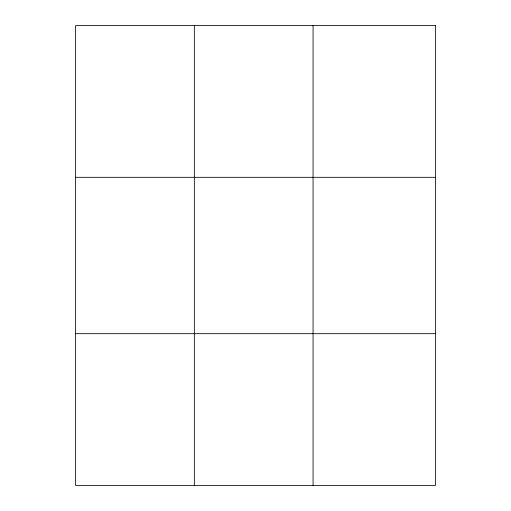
<?xml version="1.0" encoding="UTF-8"?>
<svg xmlns="http://www.w3.org/2000/svg" width="511" height="511" viewBox="0 0 511 511"><rect width="100%" height="100%" fill="white"/><g stroke="black" fill="none" stroke-linecap="round" stroke-linejoin="round"><path stroke-width="0.77" d="M194.34 25.55L194.34 485.45M313.064 25.55L313.064 485.45M75.609 177.317L435.391 177.317M75.609 333.683L435.391 333.683M435.391 25.55L435.391 485.45L75.609 485.45L75.609 25.55L435.391 25.55"/></g></svg>
